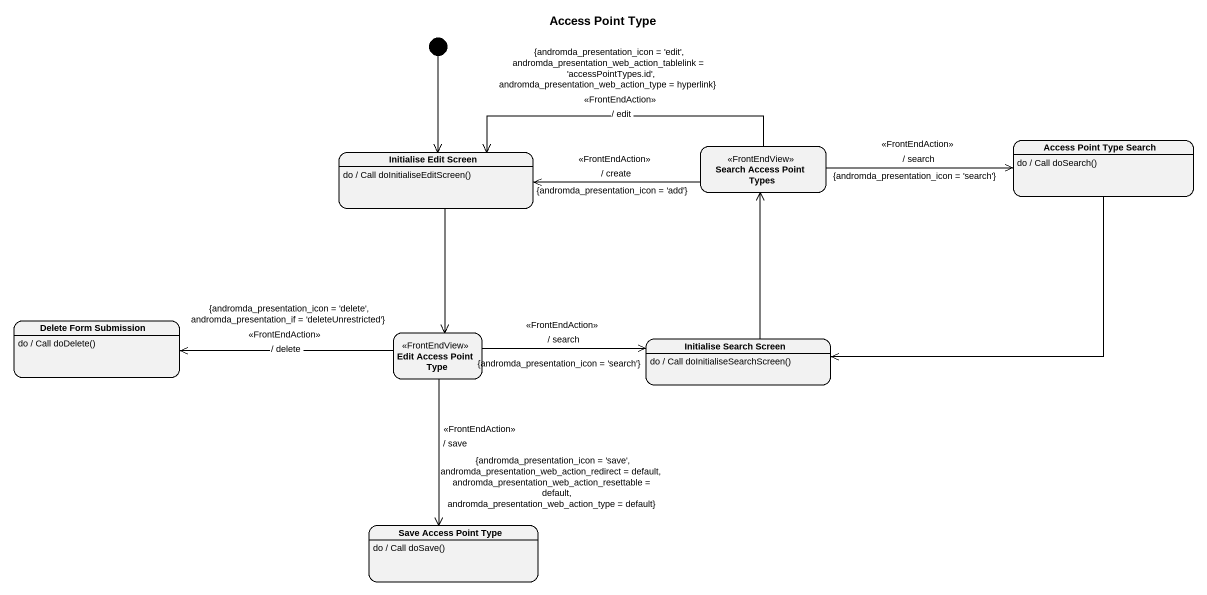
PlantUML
@startuml
title Access Point Type
hide empty description
state "Initialise Edit Screen" as Initialise_Edit_Screen
Initialise_Edit_Screen : do / Call doInitialiseEditScreen()
state "Search Access Point Types" as Search_Access_Point_Types <<FrontEndView>>
state "Access Point Type Search" as Access_Point_Type_Search
Access_Point_Type_Search : do / Call doSearch()
state "Delete Form Submission" as Delete_Form_Submission
Delete_Form_Submission : do / Call doDelete()
state "Edit Access Point Type" as Edit_Access_Point_Type <<FrontEndView>>
state "Initialise Search Screen" as Initialise_Search_Screen
Initialise_Search_Screen : do / Call doInitialiseSearchScreen()
state "Save Access Point Type" as Save_Access_Point_Type
Save_Access_Point_Type : do / Call doSave()
[*] --> Initialise_Edit_Screen
Initialise_Edit_Screen --> Edit_Access_Point_Type
Search_Access_Point_Types -left-> Initialise_Edit_Screen : {andromda_presentation_icon = 'edit', andromda_presentation_web_action_tablelink = 'accessPointTypes.id', andromda_presentation_web_action_type = hyperlink}\n<<FrontEndAction>>\n/ edit
Search_Access_Point_Types -left-> Initialise_Edit_Screen : <<FrontEndAction>>\n/ create\n{andromda_presentation_icon = 'add'}
Search_Access_Point_Types -right-> Access_Point_Type_Search : <<FrontEndAction>>\n/ search\n{andromda_presentation_icon = 'search'}
Access_Point_Type_Search -left-> Initialise_Search_Screen
Edit_Access_Point_Type -left-> Delete_Form_Submission : {andromda_presentation_icon = 'delete', andromda_presentation_if = 'deleteUnrestricted'}\n<<FrontEndAction>>\n/ delete
Edit_Access_Point_Type -right-> Initialise_Search_Screen : <<FrontEndAction>>\n/ search\n{andromda_presentation_icon = 'search'}
Edit_Access_Point_Type --> Save_Access_Point_Type : <<FrontEndAction>>\n/ save\n{andromda_presentation_icon = 'save', andromda_presentation_web_action_redirect = default, andromda_presentation_web_action_resettable = default, andromda_presentation_web_action_type = default}
Initialise_Search_Screen -up-> Search_Access_Point_Types
@enduml
